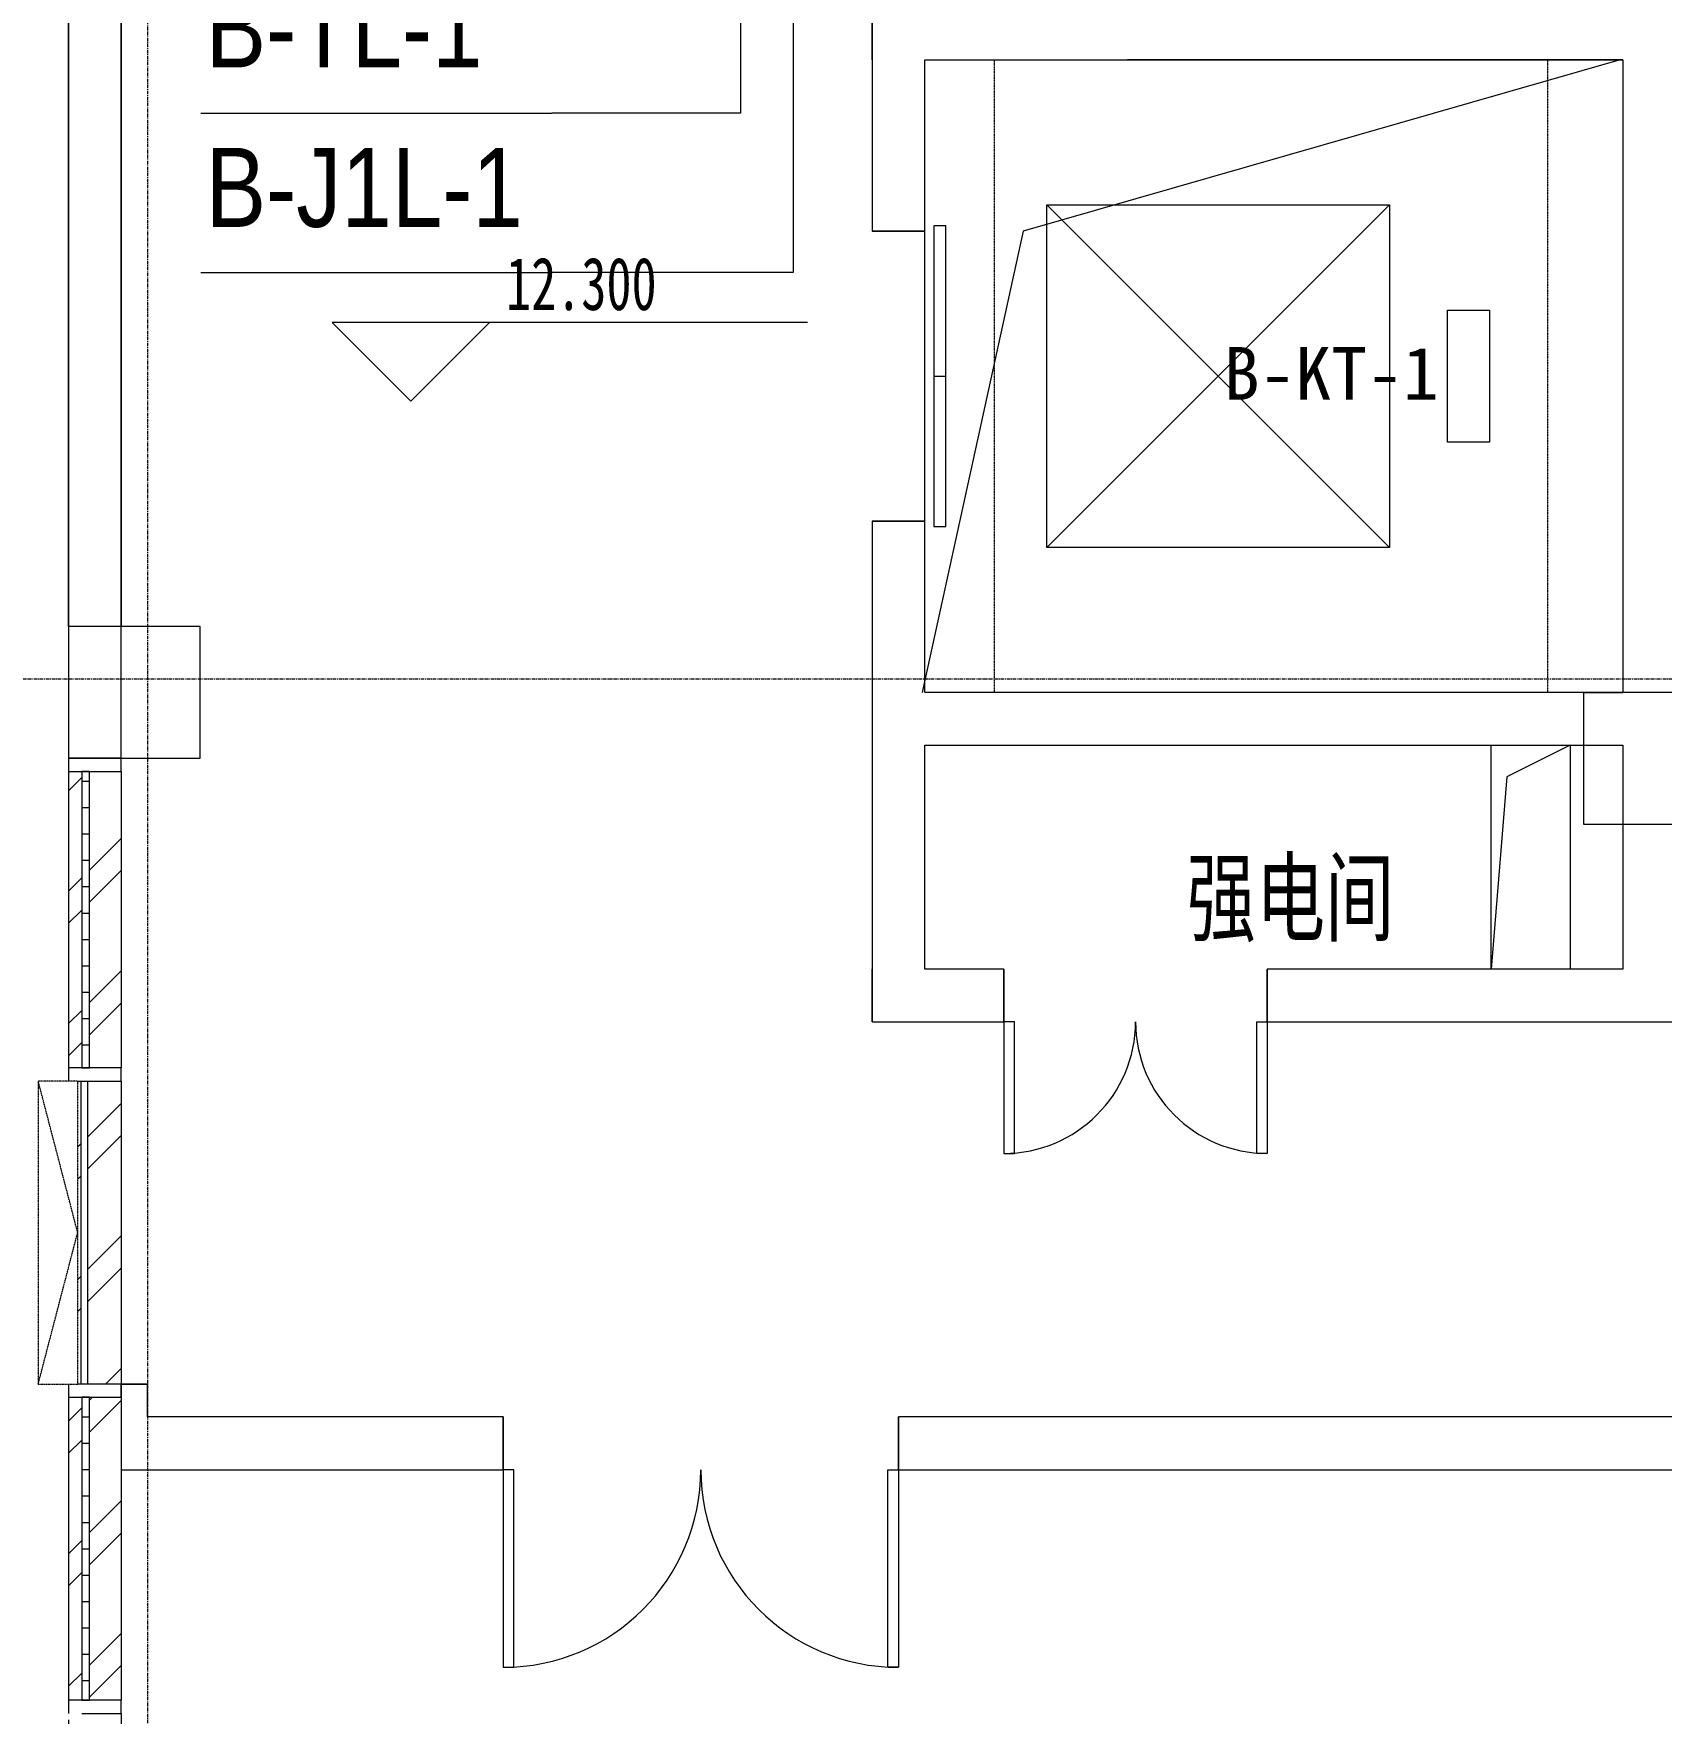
# Model space of a CAD drawing. Header units: millimetres. Extents: x 147592 to 200208, y -27981 to 8299.
# Drawn here: x 164868 to 171046, y -12625 to -6250 of the extents above; entities that cross this region are included whole.
import ezdxf

# ---------------------------------------------------------------- set-up
doc = ezdxf.new("R2010")
doc.units = ezdxf.units.MM
doc.linetypes.add('TJ Dash', pattern=[1.6, 1, -0.6])
doc.linetypes.add('轴网线', pattern=[22.24, 12.7, -3.18, 3.18, -3.18])
for name, color, linetype, lineweight in [('A-AREA-____-IDEN', 7, 'Continuous', 5), ('A-DETL-____-OTLN', 7, 'Continuous', 5), ('A-GLAZ-CURT-MCUT', 7, 'Continuous', 5), ('A-GLAZ-CURT-OTLN', 7, 'Continuous', 5), ('A-GLAZ-CWMG-MCUT', 7, 'Continuous', 13), ('A-GLAZ-CWMG-OTLN', 7, 'Continuous', 5), ('A-WALL-____-MCUT', 7, 'Continuous', 13), ('A-WALL-____-OTLN', 7, 'Continuous', 13), ('G-____-____-DIMS', 7, 'Continuous', 5), ('G-____-____-TEXT', 7, 'Continuous', 5), ('P-PIPE-____-IDEN', 7, 'Continuous', 5), ('Q-SPCQ-____-OTLN', 7, 'Continuous', 5), ('S-COLS-____-MCUT', 7, 'Continuous', 5), ('S-GRID-____-OTLN', 7, 'Continuous', 5)]:
    doc.layers.add(name, color=color, linetype=linetype, lineweight=lineweight)
for name, color, linetype, lineweight, true_color in [('A-DOOR-____-MCUT', 7, 'Continuous', 13, 0x00007f), ('A-FLOR-____-OTLN', 7, 'Continuous', 13, 0x007f00), ('A-GLAZ-____-OTLN', 7, 'Continuous', 13, 0x00007f)]:
    doc.layers.add(name, color=color, linetype=linetype, lineweight=lineweight, true_color=true_color)
doc.styles.add('TJ_FangSong_Narrow_1', font='', dxfattribs={"height": 300})
doc.styles.add('仿宋_2', font='', dxfattribs={"width": 0.7, "height": 200})
doc.styles.add('仿宋_3', font='', dxfattribs={"width": 0.7, "height": 275})
doc.styles.add('黑体', font='', dxfattribs={"height": 200})
doc.styles.get('TJ_FangSong_Narrow_1').set_extended_font_data('TJ_FangSong_Narrow')
doc.styles.get('仿宋_2').set_extended_font_data('FangSong')
doc.styles.get('仿宋_3').set_extended_font_data('FangSong')
doc.styles.get('黑体').set_extended_font_data('SimHei')
pattern_1 = [(45, (0, 0), (-251.4472, 251.4472), []), (45, (0, 381), (-251.4472, 251.4472), [])]

# ---------------------------------------------------------------- blocks, each defined once
blk = doc.blocks.new('TJ双扇平开门 - M1523-1543865-四层给排水_消防平面图')
at = {"layer": 'A-DOOR-____-MCUT', "color": 251, "lineweight": 5, "true_color": 0x515151}
for p, q in [((-750, 100), (-750, 850)), ((-750, 850), (-710, 850)), ((-710, 850), (-710, 100)), ((750, 850), (710, 850)), ((710, 850), (710, 100)), ((750, 100), (750, 850)), ((-710, 100), (-750, 100)), ((710, 100), (750, 100))]:
    blk.add_line(p, q, dxfattribs=at)
at = {"layer": 'A-DOOR-____-MCUT', "color": 173, "lineweight": 5, "true_color": 0x5151be}
for centre, start, end in [((-750, 100), 0, 90), ((750, 100), 90, 180)]:
    blk.add_arc(centre, 750, start, end, dxfattribs=at)
blk = doc.blocks.new('系统嵌板 - TJ玻璃_30-V25-四层给排水_消防平面图')
at = {"layer": 'A-GLAZ-CURT-OTLN', "true_color": 0x515151}
h = blk.add_hatch(dxfattribs=at)
h.set_pattern_fill('FP_26', color=251, style=0, pattern_type=2)
h.set_pattern_definition([(270, (12000, 165000.01), (100, 6e-15), [])])
h.paths.add_polyline_path([(-575, -80), (575, -80), (575, -50), (-575, -50)], flags=0)
at = {"layer": 'A-GLAZ-CURT-MCUT', "color": 251, "true_color": 0x515151}
for p, q in [((575, -50), (-575, -50)), ((-575, -50), (-575, -80)), ((575, -80), (575, -50)), ((-575, -80), (575, -80))]:
    blk.add_line(p, q, dxfattribs=at)
blk = doc.blocks.new('系统嵌板 - TJ玻璃_30-1382561-四层给排水_消防平面图')
at = {"layer": 'A-GLAZ-CURT-OTLN', "true_color": 0x515151}
h = blk.add_hatch(dxfattribs=at)
h.set_pattern_fill('FP_27', color=251, style=0, pattern_type=2)
h.set_pattern_definition([(270, (9612.5, 165000.01), (100, 6e-15), [])])
h.paths.add_polyline_path([(-562.5, -80), (562.5, -80), (562.5, -50), (-562.5, -50)], flags=0)
at = {"layer": 'A-GLAZ-CURT-MCUT', "color": 251, "true_color": 0x515151}
for p, q in [((562.5, -50), (-562.5, -50)), ((-562.5, -50), (-562.5, -80)), ((562.5, -80), (562.5, -50)), ((-562.5, -80), (562.5, -80))]:
    blk.add_line(p, q, dxfattribs=at)
blk = doc.blocks.new('矩形竖梃 - 50_200mm 长方形-V27-四层给排水_消防平面图')
at = {"layer": 'A-GLAZ-CWMG-OTLN', "true_color": 0x8b8b8b}
h = blk.add_hatch(dxfattribs=at)
h.set_pattern_fill('FP_23', color=252, style=0, pattern_type=2)
h.set_pattern_definition(pattern_1)
h.paths.add_polyline_path([(165200, -13775), (165200, -12625), (165050, -12625), (165050, -12650), (165000, -12650), (165000, -13750), (165050, -13750), (165050, -13775)], flags=0)
at = {"layer": 'A-GLAZ-CWMG-OTLN', "color": 251, "true_color": 0x515151}
for p, q in [((165000, -12650), (165000, -13750)), ((165200, -12625), (165200, -13775))]:
    blk.add_line(p, q, dxfattribs=at)
blk = doc.blocks.new('矩形竖梃 - 50_200mm 长方形-V28-四层给排水_消防平面图')
at = {"layer": 'A-GLAZ-CWMG-OTLN', "true_color": 0x8b8b8b}
h = blk.add_hatch(dxfattribs=at)
h.set_pattern_fill('FP_23', color=252, style=0, pattern_type=2)
h.set_pattern_definition(pattern_1)
h.paths.add_polyline_path([(165000, -12575), (165050, -12575), (165050, -11425), (165000, -11425), (165000, -11700)], flags=0)
h.paths.add_polyline_path([(165080, -12575), (165200, -12575), (165200, -11425), (165080, -11425), (165080, -11700)], flags=0)
at = {"layer": 'A-GLAZ-CWMG-OTLN', "color": 251, "true_color": 0x515151}
for p, q in [((165000, -11425), (165000, -12575)), ((165200, -11425), (165200, -11700)), ((165200, -11700), (165200, -12575))]:
    blk.add_line(p, q, dxfattribs=at)
blk = doc.blocks.new('矩形竖梃 - 50_200mm 长方形-1276677-四层给排水_消防平面图')
at = {"layer": 'A-GLAZ-CWMG-OTLN', "true_color": 0x8b8b8b}
h = blk.add_hatch(dxfattribs=at)
h.set_pattern_fill('FP_23', color=252, style=0, pattern_type=2)
h.set_pattern_definition(pattern_1)
h.paths.add_polyline_path([(165050, -10175), (165050, -9050), (165000, -9050), (165000, -10175)], flags=0)
h.paths.add_polyline_path([(165200, -10175), (165200, -9050), (165080, -9050), (165080, -10175)], flags=0)
at = {"layer": 'A-GLAZ-CWMG-OTLN', "color": 251, "true_color": 0x515151}
for p, q in [((165000, -9050), (165000, -10175)), ((165200, -9050), (165200, -10175))]:
    blk.add_line(p, q, dxfattribs=at)
blk = doc.blocks.new('电梯门 - 1100mm_入口宽度-1329516-四层给排水_消防平面图')
at = {"layer": 'Q-SPCQ-____-OTLN', "color": 251, "true_color": 0x515151}
for p, q in [((570, 180), (-570, 180)), ((-570, 180), (-570, 135)), ((-570, 135), (570, 135)), ((0, 135), (0, 180)), ((570, 135), (570, 180))]:
    blk.add_line(p, q, dxfattribs=at)
blk = doc.blocks.new('窗嵌板_50-70系列上悬铝窗-zx - 50 系列-2680890-四层给排水_消防平面图')
at = {"layer": 'A-GLAZ-____-OTLN', "color": 251, "linetype": 'TJ Dash', "lineweight": 5, "true_color": 0x515151}
for p, q in [((575, 115), (-575, 115)), ((-575, 115), (-575, -35)), ((-575, 115), (0, -34.8)), ((0, -34.8), (575, 115)), ((575, -35), (575, 115)), ((-575, -35), (575, -35))]:
    blk.add_line(p, q, dxfattribs=at)
at = {"layer": 'A-GLAZ-____-OTLN', "color": 251, "lineweight": 5, "true_color": 0x515151}
for p, q in [((-575, -72.5), (-575, -47.5)), ((-575, -47.5), (575, -47.5)), ((575, -47.5), (575, -72.5)), ((575, -72.5), (-575, -72.5))]:
    blk.add_line(p, q, dxfattribs=at)
blk = doc.blocks.new('矩形竖梃 - 50_200mm 长方形-1368803-四层给排水_消防平面图')
at = {"layer": 'A-GLAZ-CWMG-MCUT', "color": 251, "lineweight": 5, "true_color": 0x515151}
for p, q in [((-50, 200), (0, 200)), ((-50, 0), (-50, 200)), ((0, 200), (0, 0)), ((0, 0), (-50, 0))]:
    blk.add_line(p, q, dxfattribs=at)
blk = doc.blocks.new('矩形竖梃 - 50_200mm 长方形-V33-四层给排水_消防平面图')
at = {"layer": 'A-GLAZ-CWMG-OTLN', "true_color": 0x8b8b8b}
h = blk.add_hatch(dxfattribs=at)
h.set_pattern_fill('FP_23', color=252, style=0, pattern_type=2)
h.set_pattern_definition(pattern_1)
h.paths.add_polyline_path([(165047.5, -11375), (165047.5, -10225), (165035, -10225), (165035, -11375)], flags=0)
h.paths.add_polyline_path([(165200, -11375), (165200, -10225), (165072.5, -10225), (165072.5, -11375)], flags=0)
at = {"layer": 'A-GLAZ-CWMG-OTLN', "color": 251, "true_color": 0x515151}
blk.add_line((165200, -10225), (165200, -11375), dxfattribs=at)
blk = doc.blocks.new('矩形竖梃 - 50_200mm 长方形-V35-四层给排水_消防平面图')
at = {"layer": 'A-GLAZ-CWMG-MCUT', "color": 251, "lineweight": 5, "true_color": 0x515151}
for p, q in [((-25, 200), (25, 200)), ((-25, 50), (-25, 200)), ((25, 200), (25, 0)), ((25, 0), (-25, 0))]:
    blk.add_line(p, q, dxfattribs=at)
blk = doc.blocks.new('矩形竖梃 - 50_200mm 长方形-1366838-四层给排水_消防平面图')
at = {"layer": 'A-GLAZ-CWMG-MCUT', "color": 251, "lineweight": 5, "true_color": 0x515151}
for p, q in [((-25, 200), (25, 200)), ((-25, 0), (-25, 200)), ((25, 200), (25, 72.5)), ((25, 0), (-25, 0)), ((25, 47.5), (25, 35))]:
    blk.add_line(p, q, dxfattribs=at)
blk = doc.blocks.new('矩形竖梃 - 50_200mm 长方形-V34-四层给排水_消防平面图')
at = {"layer": 'A-GLAZ-CWMG-MCUT', "color": 251, "lineweight": 5, "true_color": 0x515151}
for p, q in [((-25, 200), (25, 200)), ((-25, 72.5), (-25, 200)), ((25, 200), (25, 0)), ((-25, 35), (-25, 47.5)), ((25, 0), (-25, 0))]:
    blk.add_line(p, q, dxfattribs=at)
blk = doc.blocks.new('TJ双扇平开门 - FMA1023-2632723-四层给排水_消防平面图')
at = {"layer": 'A-DOOR-____-MCUT', "color": 251, "lineweight": 5, "true_color": 0x515151}
for p, q in [((-500, 100), (-500, 600)), ((-500, 600), (-460, 600)), ((-460, 600), (-460, 100)), ((500, 600), (460, 600)), ((460, 600), (460, 100)), ((500, 100), (500, 600)), ((-460, 100), (-500, 100)), ((460, 100), (500, 100))]:
    blk.add_line(p, q, dxfattribs=at)
at = {"layer": 'A-DOOR-____-MCUT', "color": 173, "lineweight": 5, "true_color": 0x5151be}
for centre, start, end in [((-500, 100), 0, 90), ((500, 100), 90, 180)]:
    blk.add_arc(centre, 500, start, end, dxfattribs=at)
blk = doc.blocks.new('TJ客梯 - 1300_1300 TYP2-2462570-四层给排水_消防平面图')
at = {"layer": 'Q-SPCQ-____-OTLN', "color": 13, "linetype": 'TJ Dash', "true_color": 0xff5151}
for p, q in [((1200, 1050), (-1200, 1050)), ((-1200, -1050), (-1200, 1050)), ((1200, 1050), (-1200, 1050)), ((1200, 1050), (1200, -1050)), ((1200, -1050), (-1200, -1050)), ((1200, -1050), (-1200, -1050))]:
    blk.add_line(p, q, dxfattribs=at)
at = {"layer": 'Q-SPCQ-____-OTLN', "color": 131, "true_color": 0x51ffff}
for p, q in [((-650, 850), (650, -450)), ((650, 850), (-650, -450)), ((-650, -450), (-650, 850)), ((-650, 850), (650, 850)), ((650, 850), (650, -450)), ((650, -450), (-650, -450)), ((-250, -830), (-250, -670)), ((-250, -670), (250, -670)), ((250, -670), (250, -830)), ((250, -830), (-250, -830))]:
    blk.add_line(p, q, dxfattribs=at)
blk = doc.blocks.new('高程点 - 相对高程点-103621-四层给排水_消防平面图')
at = {"layer": 'G-____-____-DIMS', "color": 173, "true_color": 0x5151ff}
for p, q in [((15.062, 2.987), (-2.987, 2.987)), ((0, 0), (-2.987, 2.987)), ((0, 0), (2.987, 2.987))]:
    blk.add_line(p, q, dxfattribs=at)
blk = doc.blocks.new('YXQH_AR_B9-20_rvt-1-四层给排水_消防平面图')
at = {"color": 251, "lineweight": 5, "true_color": 0x515151}
for p, q in [((170890, -6350), (168623.2, -7000)), ((168623.2, -7000), (168250, -8704.3)), ((168250, -8704.3), (168240, -8750)), ((170700, -8950), (170459.6, -9070.4)), ((170459.6, -9070.4), (170400, -9800))]:
    blk.add_line(p, q, dxfattribs=at)
at = {"layer": 'A-DETL-____-OTLN', "color": 173, "true_color": 0x5151ff}
for p, q in [((170900, -8750), (170750, -8750)), ((171100, -8750), (170900, -8750))]:
    blk.add_line(p, q, dxfattribs=at)
at = {"layer": 'A-FLOR-____-OTLN', "color": 8, "lineweight": 5, "true_color": 0x7f7f7f}
for p, q in [((165000, -8500), (165000, -250)), ((165200, -4750), (165200, -8500)), ((168250, -6350), (170900, -6350)), ((168250, -7000), (168250, -6350)), ((170900, -6350), (170900, -8750)), ((168250, -8100), (168250, -7000)), ((168250, -8750), (168250, -8100)), ((170750, -8750), (168250, -8750)), ((170900, -8750), (170750, -8750)), ((170400, -9800), (170400, -8950)), ((170400, -8950), (170700, -8950)), ((170700, -8950), (170700, -9800)), ((170700, -9800), (170400, -9800)), ((165200, -11375), (165200, -11425))]:
    blk.add_line(p, q, dxfattribs=at)
at = {"layer": 'A-WALL-____-MCUT', "color": 251, "lineweight": 5, "true_color": 0x515151}
for p, q in [((165000, 450), (165000, -9000)), ((165200, -9000), (165200, -4750)), ((168050, -6150), (168050, -6350)), ((168050, -6350), (168050, -7000)), ((168250, -6350), (170900, -6350)), ((168250, -7000), (168250, -6350)), ((170900, -6350), (170900, -8750)), ((168050, -7000), (168250, -7000)), ((168250, -8100), (168050, -8100)), ((168050, -8100), (168050, -8850)), ((168250, -8750), (168250, -8100)), ((170900, -8750), (168250, -8750)), ((168050, -8850), (168050, -9800)), ((168250, -8950), (170900, -8950)), ((168250, -9800), (168250, -8950)), ((170900, -8950), (170900, -9800)), ((165000, -9000), (165200, -9000)), ((168050, -9800), (168050, -10000)), ((168550, -9800), (168250, -9800)), ((168550, -10000), (168550, -9800)), ((170900, -9800), (169550, -9800)), ((169550, -9800), (169550, -10000)), ((168050, -10000), (168550, -10000)), ((169550, -10000), (172450, -10000)), ((165300, -11375), (165200, -11375)), ((165200, -11375), (165200, -11500)), ((165300, -11500), (165300, -11375)), ((165200, -11500), (165200, -11700)), ((166650, -11500), (165300, -11500)), ((166650, -11700), (166650, -11500)), ((176250, -11500), (168150, -11500)), ((168150, -11500), (168150, -11700)), ((165200, -11700), (166650, -11700)), ((168150, -11700), (173900, -11700))]:
    blk.add_line(p, q, dxfattribs=at)
at = {"layer": 'A-WALL-____-OTLN', "color": 251, "lineweight": 5, "true_color": 0x515151}
for p, q in [((165000, -250), (165000, -8500)), ((165200, -8500), (165200, -4750)), ((168050, -6350), (168050, -6150)), ((168050, -6350), (168050, -7000)), ((168250, -6350), (170900, -6350)), ((168250, -7000), (168250, -6350)), ((170900, -6350), (170900, -8750)), ((168250, -7000), (168050, -7000)), ((168050, -8100), (168250, -8100)), ((168050, -8100), (168050, -8850)), ((168250, -8750), (168250, -8100)), ((170750, -8750), (168250, -8750)), ((170900, -8750), (170750, -8750)), ((168050, -8850), (168050, -9800)), ((168250, -8950), (170750, -8950)), ((168250, -9800), (168250, -8950)), ((170900, -9250), (170900, -9800)), ((168050, -10000), (168050, -9800)), ((168550, -9800), (168250, -9800)), ((168550, -9800), (168550, -10000)), ((169550, -10000), (169550, -9800)), ((170900, -9800), (169550, -9800)), ((168050, -10000), (168550, -10000)), ((169550, -10000), (172450, -10000)), ((165200, -11375), (165300, -11375)), ((165200, -11375), (165200, -11425)), ((165300, -11500), (165300, -11375)), ((166650, -11500), (165300, -11500)), ((166650, -11500), (166650, -11700)), ((176250, -11500), (168150, -11500)), ((168150, -11700), (168150, -11500)), ((165200, -11700), (166650, -11700)), ((168150, -11700), (173900, -11700))]:
    blk.add_line(p, q, dxfattribs=at)
at = {"layer": 'S-GRID-____-OTLN', "color": 173, "linetype": '轴网线', "true_color": 0x5151ff}
for p, q in [((165300, 7499.5), (165300, -27181.2)), ((199020.5, -8700), (148525.8, -8700))]:
    blk.add_line(p, q, dxfattribs=at)
at = {"color": 251, "lineweight": 5, "true_color": 0x515151}
for name, p, rotation in [('TJ客梯 - 1300_1300 TYP2-2462570-四层给排水_消防平面图', (169563.5, -7550), 90.00000000000124), ('电梯门 - 1100mm_入口宽度-1329516-四层给排水_消防平面图', (168150, -7550), 270), ('系统嵌板 - TJ玻璃_30-1382561-四层给排水_消防平面图', (165000, -9612.5), 90), ('TJ双扇平开门 - FMA1023-2632723-四层给排水_消防平面图', (169050, -9900), 180), ('窗嵌板_50-70系列上悬铝窗-zx - 50 系列-2680890-四层给排水_消防平面图', (165000, -10800), 90), ('系统嵌板 - TJ玻璃_30-V25-四层给排水_消防平面图', (165000, -12000), 90), ('TJ双扇平开门 - M1523-1543865-四层给排水_消防平面图', (167400, -11600), 180)]:
    blk.add_blockref(name, p, dxfattribs=dict(at, rotation=rotation))
at = {"color": 251, "lineweight": 5, "true_color": 0x515151, "xscale": 99.99999999999993, "yscale": 99.99999999999993, "zscale": 99.99999999999993}
blk.add_blockref('高程点 - 相对高程点-103621-四层给排水_消防平面图', (166299.3, -7645.1), dxfattribs=at)
at = {"color": 251, "lineweight": 5, "true_color": 0x515151, "extrusion": (0, 0, -1), "rotation": 90}
for name, p in [('矩形竖梃 - 50_200mm 长方形-1368803-四层给排水_消防平面图', (-165000, -9000)), ('矩形竖梃 - 50_200mm 长方形-V34-四层给排水_消防平面图', (-165000, -10200)), ('矩形竖梃 - 50_200mm 长方形-1366838-四层给排水_消防平面图', (-165000, -11400)), ('矩形竖梃 - 50_200mm 长方形-V35-四层给排水_消防平面图', (-165000, -12600))]:
    blk.add_blockref(name, p, dxfattribs=at)
at = {"color": 251, "lineweight": 5, "true_color": 0x515151}
for name in ['矩形竖梃 - 50_200mm 长方形-1276677-四层给排水_消防平面图', '矩形竖梃 - 50_200mm 长方形-V33-四层给排水_消防平面图', '矩形竖梃 - 50_200mm 长方形-V28-四层给排水_消防平面图', '矩形竖梃 - 50_200mm 长方形-V27-四层给排水_消防平面图']:
    blk.add_blockref(name, (0, 0), dxfattribs=at)
at = {"layer": 'A-AREA-____-IDEN', "color": 251, "true_color": 0x515151, "insert": (169244.2, -9391.1), "char_height": 275, "width": 1043.797, "attachment_point": 1, "style": '仿宋_3'}
blk.add_mtext('强电间', dxfattribs=at)
at = {"layer": 'G-____-____-DIMS', "color": 251, "true_color": 0x515151, "insert": (166660.8, -7099.1), "char_height": 200, "width": 741.593, "attachment_point": 1, "line_spacing_factor": 0.898273, "style": '仿宋_2'}
blk.add_mtext('12.300', dxfattribs=at)
at = {"layer": 'G-____-____-TEXT', "color": 251, "true_color": 0x515151, "insert": (169384.6, -7439.5), "char_height": 200, "width": 1106.329, "attachment_point": 1, "style": '黑体'}
blk.add_mtext('B-KT-1', dxfattribs=at)
blk = doc.blocks.new('YXQH_ST_B9-20_rvt-1-四层给排水_消防平面图')
at = {"layer": 'A-FLOR-____-OTLN', "color": 95, "lineweight": 18, "true_color": 0x51a751}
for p, q in [((170900, -6350), (169019.4, -6350)), ((170750, -8750), (170900, -8750))]:
    blk.add_line(p, q, dxfattribs=at)
at = {"layer": 'S-COLS-____-MCUT', "color": 251, "lineweight": 18, "true_color": 0x515151}
for p, q in [((165022.5, -8500), (165000, -8500)), ((165000, -8500), (165000, -9000)), ((165200, -8500), (165023.5, -8500)), ((165500, -8500), (165200, -8500)), ((165500, -9000), (165500, -8500)), ((170900, -8750), (170750, -8750)), ((170750, -8750), (170750, -8950)), ((171100, -8750), (170900, -8750)), ((170750, -8950), (170750, -9250)), ((165000, -9000), (165200, -9000)), ((165200, -9000), (165500, -9000)), ((170750, -9250), (170900, -9250)), ((170900, -9250), (171100, -9250))]:
    blk.add_line(p, q, dxfattribs=at)
blk = doc.blocks.new('TJ_管道立管标注-给排水 - 标准-585096-四层给排水_消防平面图')
at = {"layer": 'P-PIPE-____-IDEN'}
blk.add_line((0, 0), (13.328, 0), dxfattribs=at)

msp = doc.modelspace()

# ---------------------------------------------------------------- linework, layer by layer
at = {"layer": 'P-PIPE-____-IDEN'}
for p, q in [((167550, -4325), (167550, -6551.6)), ((167750, -4325), (167750, -7157)), ((167550, -6551.6), (166835, -6551.6)), ((167750, -7157), (166835, -7157))]:
    msp.add_line(p, q, dxfattribs=at)

# ---------------------------------------------------------------- block references
at = {"lineweight": 5}
for name in ['YXQH_AR_B9-20_rvt-1-四层给排水_消防平面图', 'YXQH_ST_B9-20_rvt-1-四层给排水_消防平面图']:
    msp.add_blockref(name, (0, 0), dxfattribs=at)
at = {"layer": 'P-PIPE-____-IDEN', "xscale": 99.99999999999993, "yscale": 99.99999999999993, "zscale": 99.99999999999993}
for p in [(165502.2, -6551.6), (165502.2, -7157)]:
    msp.add_blockref('TJ_管道立管标注-给排水 - 标准-585096-四层给排水_消防平面图', p, dxfattribs=at)

# ---------------------------------------------------------------- texts
at = {"layer": 'P-PIPE-____-IDEN', "color": 4, "true_color": 0x00ffff, "char_height": 300, "attachment_point": 1, "style": 'TJ_FangSong_Narrow_1'}
for s, insert, width in [('B-TL-1', (165520.8, -6078.2), 1186.497), ('B-J1L-1', (165520.8, -6683.6), 1330.801)]:
    msp.add_mtext(s, dxfattribs=dict(at, insert=insert, width=width))

doc.saveas('drawing.dxf')
